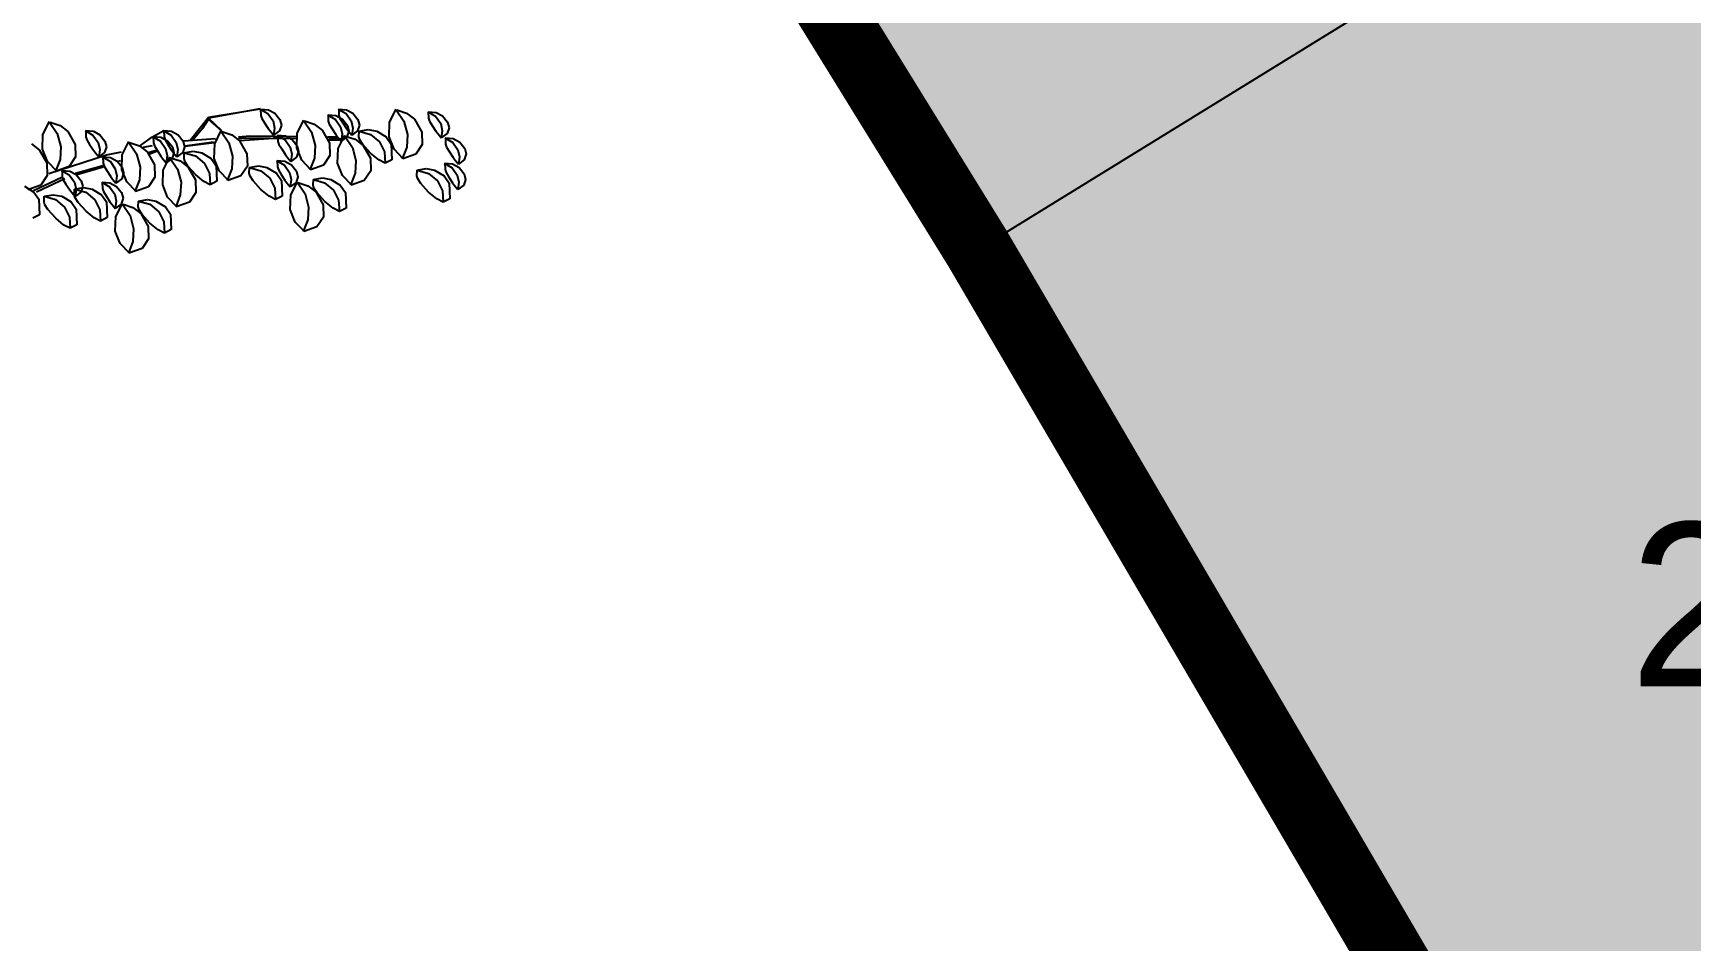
# Model space of a CAD drawing. Header units: millimetres. Extents: x 476643 to 477419, y 1110674 to 1111494.
# Drawn here: x 476821.28 to 476833.42, y 1111062.51 to 1111069.16 of the extents above; entities that cross this region are included whole.
import ezdxf

# ---------------------------------------------------------------- set-up
doc = ezdxf.new("R2010")
doc.units = ezdxf.units.MM
doc.header["$LTSCALE"] = 0.001
doc.header["$MEASUREMENT"] = 0
doc.layers.add('D-CONGTRINH', color=7, linetype='Continuous', lineweight=15)
for name, color, linetype in [('HT_Cao do', 7, 'Continuous'), ('HT_Hang rao', 7, 'Continuous'), ('HT_nha', 6, 'Continuous'), ('HT_thuc vat', 3, 'Continuous'), ('Net manh', 252, 'Continuous')]:
    doc.layers.add(name, color=color, linetype=linetype)
doc.linetypes.add('FENCELINE2', pattern='A,0.25,-0.1,[132,ltypeshp.shx,S=0.1,R=0,X=-0.1,Y=0],-0.1,1', length=1.45)

# ---------------------------------------------------------------- blocks, each defined once
blk = doc.blocks.new('tree50')
for p, q in [((1317.02, 4660.1676), (1365.48, 4756.6996)), ((1365.48, 4750.4996), (1421.828, 4667.5916)), ((1369.824, 4750.4996), (1441.968, 4727.1356)), ((2398.756, 4622.0836), (2528.736, 4787.1956)), ((2528.736, 4773.4236), (2485.4, 4704.6276)), ((2528.736, 4787.1956), (2909.084, 4849.1076)), ((2909.084, 4849.1076), (2528.736, 4780.3116)), ((2528.736, 4780.3116), (2625.028, 4690.8796)), ((2625.028, 4690.8796), (2528.736, 4773.4236)), ((2907.008, 4846.9836), (2964.38, 4814.2196)), ((2911.356, 4846.9836), (2967.872, 4842.1516)), ((2911.356, 4846.9836), (2912.744, 4800.4756)), ((2912.744, 4800.4756), (2920.02, 4778.8196)), ((2920.02, 4778.8196), (2939.82, 4746.2516)), ((2939.82, 4746.2516), (2967.728, 4704.4316)), ((2964.38, 4814.2196), (3002.444, 4760.2156)), ((2967.872, 4842.1516), (3015.432, 4816.0036)), ((3002.444, 4760.2156), (3014.016, 4707.9236)), ((3015.432, 4816.0036), (3052.052, 4770.5916)), ((3052.052, 4770.5916), (3063.16, 4729.2356)), ((3179.492, 4669.8596), (3227.956, 4766.4196)), ((3227.956, 4760.2156), (3284.304, 4677.2836)), ((3232.3, 4760.2156), (3304.444, 4736.8276)), ((3304.444, 4736.8276), (3362.404, 4692.0516)), ((3401.444, 4803.5996), (3458.792, 4770.8356)), ((3405.788, 4803.5996), (3407.156, 4757.0916)), ((3405.788, 4803.5996), (3462.28, 4798.7676)), ((3407.156, 4757.0916), (3414.456, 4735.4356)), ((3458.792, 4770.8356), (3496.852, 4716.8316)), ((3462.28, 4798.7676), (3509.864, 4772.6196)), ((3479.52, 4846.9836), (3536.868, 4814.2196)), ((3483.84, 4846.9836), (3540.36, 4842.1516)), ((3483.84, 4846.9836), (3485.232, 4800.4756)), ((3485.232, 4800.4756), (3492.508, 4778.8196)), ((3492.508, 4778.8196), (3512.308, 4746.2516)), ((3509.864, 4772.6196), (3546.46, 4727.2076)), ((3512.308, 4746.2516), (3540.236, 4704.4316)), ((3536.868, 4814.2196), (3574.928, 4760.2156)), ((3540.36, 4842.1516), (3587.94, 4816.0036)), ((3574.928, 4760.2156), (3586.5, 4707.9236)), ((3587.94, 4816.0036), (3624.536, 4770.5916)), ((3624.536, 4770.5916), (3635.648, 4729.2356)), ((3852.492, 4642.4676), (3856.08, 4750.4276)), ((3856.08, 4750.4276), (3904.544, 4846.9836)), ((3904.544, 4840.7836), (3960.892, 4757.8716)), ((3908.864, 4840.7836), (3981.032, 4817.4196)), ((3960.892, 4757.8716), (3986.94, 4661.0476)), ((3981.032, 4817.4196), (4038.992, 4772.6196)), ((4038.992, 4772.6196), (4092.58, 4678.1116)), ((4135.108, 4827.2596), (4192.456, 4794.4956)), ((4139.432, 4827.2596), (4140.82, 4780.7756)), ((4139.432, 4827.2596), (4195.948, 4822.4476)), ((4140.82, 4780.7756), (4148.12, 4759.0956)), ((4148.12, 4759.0956), (4167.92, 4726.5276)), ((4192.456, 4794.4956), (4230.52, 4740.4916)), ((4195.948, 4822.4476), (4243.532, 4796.2756)), ((4230.52, 4740.4916), (4242.116, 4688.1956)), ((4243.532, 4796.2756), (4280.128, 4750.8916)), ((4280.128, 4750.8916), (4291.236, 4709.5076)), ((1313.452, 4552.1836), (1317.02, 4660.1676)), ((1421.828, 4667.5916), (1447.9, 4570.7876)), ((1441.968, 4727.1356), (1499.928, 4682.3356)), ((1499.928, 4682.3356), (1553.54, 4587.8276)), ((1625.708, 4688.5356), (1683.06, 4655.7476)), ((1630.056, 4688.5356), (1686.548, 4683.7036)), ((1630.056, 4688.5356), (1631.424, 4642.0276)), ((1631.424, 4642.0276), (1638.724, 4620.3476)), ((1638.724, 4620.3476), (1658.524, 4587.8036)), ((1683.06, 4655.7476), (1721.12, 4601.7716)), ((1686.548, 4683.7036), (1734.132, 4657.5556)), ((1734.132, 4657.5556), (1770.752, 4612.1476)), ((2023.22, 4573.9116), (2119.508, 4642.7116)), ((2119.508, 4642.7116), (2201.344, 4690.8796)), ((2120.144, 4645.1556), (2177.492, 4612.3636)), ((2124.464, 4645.1556), (2180.984, 4640.3196)), ((2124.464, 4645.1556), (2125.856, 4598.6436)), ((2180.984, 4640.3196), (2228.568, 4614.1716)), ((2198.196, 4688.5356), (2255.568, 4655.7476)), ((2202.54, 4688.5356), (2203.908, 4642.0276)), ((2202.54, 4688.5356), (2259.06, 4683.7036)), ((2203.908, 4642.0276), (2211.208, 4620.3476)), ((2211.208, 4620.3476), (2231.008, 4587.8036)), ((2228.568, 4614.1716), (2265.164, 4568.7636)), ((2255.568, 4655.7476), (2293.604, 4601.7716)), ((2259.06, 4683.7036), (2306.616, 4657.5556)), ((2306.616, 4657.5556), (2343.24, 4612.1476)), ((2345.804, 4614.8556), (2581.008, 4631.6516)), ((2485.4, 4704.6276), (2417.996, 4622.0836)), ((2574.756, 4591.9796), (2623.22, 4688.5356)), ((2623.22, 4682.3356), (2679.568, 4599.4036)), ((2627.564, 4682.3356), (2699.732, 4658.9476)), ((2699.732, 4658.9476), (2757.668, 4614.1716)), ((2750.076, 4630.0156), (2793.532, 4635.8276)), ((2750.124, 4643.7396), (2832.056, 4649.5956)), ((2757.668, 4614.1716), (2811.28, 4519.6396)), ((2759.84, 4615.1996), (3039.064, 4635.8276)), ((2793.532, 4635.8276), (3173.904, 4632.1156)), ((2832.056, 4649.5956), (3173.928, 4645.9596)), ((2967.728, 4704.4316), (2982.74, 4684.1436)), ((2982.74, 4684.1436), (3006.764, 4654.8476)), ((3014.016, 4707.9236), (3006.764, 4654.8476)), ((3049.416, 4686.8516), (3006.764, 4654.8476)), ((3032.788, 4654.8476), (3090.14, 4622.0836)), ((3037.136, 4654.8476), (3093.628, 4650.0356)), ((3037.136, 4654.8476), (3038.504, 4608.3636)), ((3063.16, 4729.2356), (3049.416, 4686.8516)), ((3090.14, 4622.0836), (3128.2, 4568.0796)), ((3093.628, 4650.0356), (3141.212, 4623.8636)), ((3141.212, 4623.8636), (3177.832, 4578.4796)), ((3175.904, 4561.9036), (3179.492, 4669.8596)), ((3284.304, 4677.2836), (3310.352, 4580.4796)), ((3362.404, 4692.0516), (3415.992, 4597.5236)), ((3400.172, 4643.5436), (3477.2, 4642.7116)), ((3409.792, 4629.7956), (3496.46, 4628.9436)), ((3409.792, 4622.0836), (3486.82, 4622.0836)), ((3414.456, 4735.4356), (3434.256, 4702.8676)), ((3434.256, 4702.8676), (3462.16, 4661.0476)), ((3462.16, 4661.0476), (3477.176, 4640.7596)), ((3477.176, 4640.7596), (3501.196, 4611.4636)), ((3478.736, 4558.3116), (3527.224, 4654.8476)), ((3496.852, 4716.8316), (3508.448, 4664.5396)), ((3508.448, 4664.5396), (3501.196, 4611.4636)), ((3543.824, 4643.4676), (3501.196, 4611.4636)), ((3527.224, 4648.6676), (3583.572, 4565.7356)), ((3531.544, 4648.6676), (3603.712, 4625.2796)), ((3540.236, 4704.4316), (3555.252, 4684.1436)), ((3557.568, 4685.8516), (3543.824, 4643.4676)), ((3546.46, 4727.2076), (3557.568, 4685.8516)), ((3555.252, 4684.1436), (3579.248, 4654.8476)), ((3586.5, 4707.9236), (3579.248, 4654.8476)), ((3621.9, 4686.8516), (3579.248, 4654.8476)), ((3603.712, 4625.2796), (3661.672, 4580.4796)), ((3635.648, 4729.2356), (3621.9, 4686.8516)), ((3631.616, 4642.7356), (3632.912, 4685.0716)), ((3637.356, 4621.6916), (3631.616, 4642.7356)), ((3632.912, 4685.0716), (3698.856, 4696.5436)), ((3632.912, 4685.0716), (3715.604, 4661.2196)), ((3659.912, 4586.7316), (3637.356, 4621.6916)), ((3698.856, 4696.5436), (3761.548, 4685.0716)), ((3715.604, 4661.2196), (3781.496, 4605.8476)), ((3761.548, 4685.0716), (3830.176, 4643.4196)), ((3830.176, 4643.4196), (3867.996, 4590.0036)), ((3888.6, 4551.5996), (3852.492, 4642.4676)), ((3986.94, 4661.0476), (3981.448, 4568.1516)), ((4092.58, 4678.1116), (4095.364, 4586.6836)), ((4167.92, 4726.5276), (4195.828, 4684.7276)), ((4195.828, 4684.7276), (4210.84, 4664.4156)), ((4210.84, 4664.4156), (4234.864, 4635.1436)), ((4242.116, 4688.1956), (4234.864, 4635.1436)), ((4277.492, 4667.1516), (4234.864, 4635.1436)), ((4260.864, 4635.1436), (4318.24, 4602.3556)), ((4265.212, 4635.1436), (4321.732, 4630.3116)), ((4265.212, 4635.1436), (4266.604, 4588.6356)), ((4291.236, 4709.5076), (4277.492, 4667.1516)), ((4321.732, 4630.3116), (4369.312, 4604.1396)), ((1233.792, 4590.7836), (1291.748, 4545.9836)), ((1291.748, 4545.9836), (1345.364, 4451.4756)), ((1349.536, 4461.3156), (1313.452, 4552.1836)), ((1358.816, 4374.4036), (1782.496, 4511.9996)), ((1447.9, 4570.7876), (1442.408, 4477.8676)), ((1556.324, 4496.3996), (1509.232, 4425.3036)), ((1553.54, 4587.8276), (1556.324, 4496.3996)), ((1658.524, 4587.8036), (1686.428, 4545.9836)), ((1686.428, 4545.9836), (1701.444, 4525.6716)), ((1701.444, 4525.6716), (1725.464, 4496.3996)), ((1721.12, 4601.7716), (1732.716, 4549.4756)), ((1732.716, 4549.4756), (1725.464, 4496.3996)), ((1768.116, 4528.4076), (1725.464, 4496.3996)), ((1751.492, 4496.3996), (1808.84, 4463.6356)), ((1755.812, 4496.3996), (1812.332, 4491.5876)), ((1755.812, 4496.3996), (1757.204, 4449.9156)), ((1781.836, 4570.7876), (1768.116, 4528.4076)), ((1770.752, 4612.1476), (1781.836, 4570.7876)), ((1782.496, 4511.9996), (1891.48, 4534.2396)), ((1894.608, 4403.4316), (1898.172, 4511.4116)), ((1898.172, 4511.4116), (1946.656, 4607.9716)), ((1946.656, 4601.7716), (2003.004, 4518.8356)), ((1950.98, 4601.7716), (2023.148, 4578.3796)), ((2003.004, 4518.8356), (2029.056, 4422.0316)), ((2023.148, 4578.3796), (2081.104, 4533.5796)), ((2050.76, 4566.7596), (2119.508, 4580.7996)), ((2081.104, 4533.5796), (2134.692, 4439.0756)), ((2087.256, 4527.5516), (2146.948, 4544.5916)), ((2100.244, 4518.8836), (2153.2, 4539.5156)), ((2125.856, 4598.6436), (2133.132, 4576.9636)), ((2133.132, 4576.9636), (2152.932, 4544.4196)), ((2152.932, 4544.4196), (2180.86, 4502.5996)), ((2177.492, 4612.3636), (2215.552, 4558.3876)), ((2180.86, 4502.5996), (2195.876, 4482.2876)), ((2197.44, 4399.8636), (2245.9, 4496.3996)), ((2215.552, 4558.3876), (2227.124, 4506.0916)), ((2227.124, 4506.0916), (2219.876, 4453.0156)), ((2231.008, 4587.8036), (2258.912, 4545.9836)), ((2258.912, 4545.9836), (2273.928, 4525.6716)), ((2276.272, 4527.4036), (2262.528, 4485.0236)), ((2265.164, 4568.7636), (2276.272, 4527.4036)), ((2273.928, 4525.6716), (2297.952, 4496.3996)), ((2293.604, 4601.7716), (2305.2, 4549.4756)), ((2305.2, 4549.4756), (2297.952, 4496.3996)), ((2340.604, 4528.4076), (2297.952, 4496.3996)), ((2354.324, 4570.7876), (2340.604, 4528.4076)), ((2343.24, 4612.1476), (2354.324, 4570.7876)), ((2350.296, 4484.2876), (2351.612, 4526.6236)), ((2351.612, 4526.6236), (2417.556, 4538.0996)), ((2351.612, 4526.6236), (2434.304, 4502.7716)), ((2355.42, 4573.9116), (2572.072, 4601.4276)), ((2355.884, 4577.2076), (2566.724, 4605.4556)), ((2417.556, 4538.0996), (2480.252, 4526.6236)), ((2434.304, 4502.7716), (2500.196, 4447.3996)), ((2480.252, 4526.6236), (2548.88, 4484.9716)), ((2571.192, 4484.0196), (2574.756, 4591.9796)), ((2679.568, 4599.4036), (2705.64, 4502.5996)), ((2705.64, 4502.5996), (2700.148, 4409.6796)), ((2811.28, 4519.6396), (2814.064, 4428.2356)), ((3038.504, 4608.3636), (3045.804, 4586.6836)), ((3045.804, 4586.6836), (3065.604, 4554.1396)), ((3065.604, 4554.1396), (3093.508, 4512.3156)), ((3093.508, 4512.3156), (3108.524, 4492.0036)), ((3128.2, 4568.0796), (3139.796, 4515.8076)), ((3139.796, 4515.8076), (3132.544, 4462.7316)), ((3175.196, 4494.7396), (3132.544, 4462.7316)), ((3188.916, 4537.0956), (3175.196, 4494.7396)), ((3212.012, 4471.0316), (3175.904, 4561.9036)), ((3177.832, 4578.4796), (3188.916, 4537.0956)), ((3310.352, 4580.4796), (3304.884, 4487.5596)), ((3418.776, 4506.1156), (3371.704, 4435.0236)), ((3415.992, 4597.5236), (3418.776, 4506.1156)), ((3475.172, 4450.3276), (3478.736, 4558.3116)), ((3583.572, 4565.7356), (3609.62, 4468.9316)), ((3717.188, 4523.4476), (3659.912, 4586.7316)), ((3661.672, 4580.4796), (3715.26, 4485.9756)), ((3777.664, 4473.4236), (3717.188, 4523.4476)), ((3781.496, 4605.8476), (3818.24, 4532.4596)), ((3818.24, 4532.4596), (3823.636, 4450.5756)), ((3867.996, 4590.0036), (3872.708, 4475.4996)), ((3956.592, 4481.3116), (3888.6, 4551.5996)), ((3981.448, 4568.1516), (3947.9, 4481.3116)), ((4048.292, 4515.5876), (3952.248, 4481.3116)), ((4095.364, 4586.6836), (4048.292, 4515.5876)), ((4266.604, 4588.6356), (4273.88, 4566.9556)), ((4273.88, 4566.9556), (4293.68, 4534.4116)), ((4293.68, 4534.4116), (4321.584, 4492.5916)), ((4318.24, 4602.3556), (4356.3, 4548.3756)), ((4356.3, 4548.3756), (4367.872, 4496.0796)), ((4367.872, 4496.0796), (4360.62, 4443.0036)), ((4369.312, 4604.1396), (4405.908, 4558.7516)), ((4417.02, 4517.3956), (4403.272, 4475.0116)), ((4405.908, 4558.7516), (4417.02, 4517.3956)), ((1345.364, 4451.4756), (1348.148, 4360.0476)), ((1417.532, 4391.0516), (1349.536, 4461.3156)), ((1442.408, 4477.8676), (1408.864, 4391.0516)), ((1509.232, 4425.3036), (1413.184, 4391.0516)), ((1452.224, 4397.2516), (1509.596, 4364.4636)), ((1456.568, 4397.2516), (1457.936, 4350.7436)), ((1456.568, 4397.2516), (1513.088, 4392.4196)), ((1513.088, 4392.4196), (1560.648, 4366.2476)), ((1555.836, 4375.6716), (1755.52, 4432.7276)), ((1565.848, 4367.5156), (1758.424, 4422.5476)), ((1757.204, 4449.9156), (1764.504, 4428.2356)), ((1764.504, 4428.2356), (1784.304, 4395.6676)), ((1784.304, 4395.6676), (1812.208, 4353.8676)), ((1808.84, 4463.6356), (1846.9, 4409.6316)), ((1812.332, 4491.5876), (1859.912, 4465.4156)), ((1846.9, 4409.6316), (1858.496, 4357.3356)), ((1859.912, 4465.4156), (1896.512, 4420.0316)), ((1868.776, 4465.0996), (1888.404, 4470.7156)), ((1907.62, 4378.6516), (1893.872, 4336.2916)), ((1930.716, 4312.5836), (1894.608, 4403.4316)), ((1896.512, 4420.0316), (1907.62, 4378.6516)), ((2029.056, 4422.0316), (2023.56, 4329.1156)), ((2134.692, 4439.0756), (2137.476, 4347.6676)), ((2193.872, 4291.8836), (2197.44, 4399.8636)), ((2195.876, 4482.2876), (2219.876, 4453.0156)), ((2262.528, 4485.0236), (2219.876, 4453.0156)), ((2245.9, 4490.1996), (2302.248, 4407.2876)), ((2250.244, 4490.1996), (2322.388, 4466.8316)), ((2302.248, 4407.2876), (2328.32, 4310.4876)), ((2322.388, 4466.8316), (2380.348, 4422.0316)), ((2356.056, 4463.2436), (2350.296, 4484.2876)), ((2378.616, 4428.2836), (2356.056, 4463.2436)), ((2435.892, 4365.0036), (2378.616, 4428.2836)), ((2380.348, 4422.0316), (2433.96, 4327.5276)), ((2500.196, 4447.3996), (2536.94, 4374.0116)), ((2536.94, 4374.0116), (2542.336, 4292.1276)), ((2548.88, 4484.9716), (2586.696, 4431.5556)), ((2607.3, 4393.1516), (2571.192, 4484.0196)), ((2586.696, 4431.5556), (2591.408, 4317.0516)), ((2675.272, 4322.8636), (2607.3, 4393.1516)), ((2700.148, 4409.6796), (2666.604, 4322.8636)), ((2814.064, 4428.2356), (2766.992, 4357.1396)), ((2828.028, 4376.6716), (2829.348, 4419.0076)), ((2833.768, 4355.6276), (2828.028, 4376.6716)), ((2829.348, 4419.0076), (2895.264, 4430.5036)), ((2829.348, 4419.0076), (2912.036, 4395.1556)), ((2895.264, 4430.5036), (2957.96, 4419.0076)), ((2912.036, 4395.1556), (2977.932, 4339.7836)), ((2957.96, 4419.0076), (3026.588, 4377.3556)), ((3026.588, 4377.3556), (3064.404, 4323.9396)), ((3028.444, 4468.9316), (3085.816, 4436.1436)), ((3032.788, 4468.9316), (3089.308, 4464.0996)), ((3032.788, 4468.9316), (3034.18, 4422.4236)), ((3034.18, 4422.4236), (3041.456, 4400.7436)), ((3041.456, 4400.7436), (3061.256, 4368.1996)), ((3085.816, 4436.1436), (3123.88, 4382.1636)), ((3089.308, 4464.0996), (3136.892, 4437.9516)), ((3108.524, 4492.0036), (3132.544, 4462.7316)), ((3123.88, 4382.1636), (3135.452, 4329.8716)), ((3136.892, 4437.9516), (3173.488, 4392.5396)), ((3173.488, 4392.5396), (3184.596, 4351.1836)), ((3280.008, 4400.7436), (3212.012, 4471.0316)), ((3304.884, 4487.5596), (3271.34, 4400.7436)), ((3371.704, 4435.0236), (3275.66, 4400.7436)), ((3511.28, 4359.4596), (3475.172, 4450.3276)), ((3604.128, 4376.0116), (3570.584, 4289.1956)), ((3609.62, 4468.9316), (3604.128, 4376.0116)), ((3718.044, 4394.5676), (3670.972, 4323.4476)), ((3715.26, 4485.9756), (3718.044, 4394.5676)), ((3823.636, 4450.5756), (3777.664, 4473.4236)), ((3872.708, 4475.4996), (3823.636, 4450.5756)), ((4056.104, 4356.9716), (4057.424, 4399.3036)), ((4057.424, 4399.3036), (4123.364, 4410.7796)), ((4057.424, 4399.3036), (4140.112, 4375.4276)), ((4123.364, 4410.7796), (4186.06, 4399.3036)), ((4140.112, 4375.4276), (4206.008, 4320.0796)), ((4186.06, 4399.3036), (4254.688, 4357.6276)), ((4256.544, 4449.2076), (4313.892, 4416.4436)), ((4260.864, 4449.2076), (4317.384, 4444.3716)), ((4260.864, 4449.2076), (4262.256, 4402.7236)), ((4262.256, 4402.7236), (4269.556, 4381.0436)), ((4269.556, 4381.0436), (4289.356, 4348.4756)), ((4313.892, 4416.4436), (4351.956, 4362.4396)), ((4317.384, 4444.3716), (4364.968, 4418.2236)), ((4321.584, 4492.5916), (4336.624, 4472.2796)), ((4336.624, 4472.2796), (4360.62, 4443.0036)), ((4403.272, 4475.0116), (4360.62, 4443.0036)), ((4364.968, 4418.2236), (4401.564, 4372.8396)), ((4401.564, 4372.8396), (4412.672, 4331.4556)), ((1181.08, 4280.4316), (1249.708, 4238.7556)), ((1301.052, 4288.9516), (1205.008, 4254.6996)), ((1248.072, 4250.5476), (1455.104, 4346.8876)), ((1269.484, 4239.4396), (1476.468, 4338.0236)), ((1348.148, 4360.0476), (1301.052, 4288.9516)), ((1457.936, 4350.7436), (1465.236, 4329.0636)), ((1465.236, 4329.0636), (1485.036, 4296.5196)), ((1485.036, 4296.5196), (1512.94, 4254.6996)), ((1509.596, 4364.4636), (1547.632, 4310.4876)), ((1512.94, 4254.6996), (1527.956, 4234.3876)), ((1546.732, 4218.2236), (1548.024, 4260.5596)), ((1547.632, 4310.4876), (1559.232, 4258.1916)), ((1548.024, 4260.5596), (1613.968, 4272.0316)), ((1548.024, 4260.5596), (1630.716, 4236.7076)), ((1559.232, 4258.1916), (1551.98, 4205.1156)), ((1560.648, 4366.2476), (1597.268, 4320.8636)), ((1608.352, 4279.4796), (1594.632, 4237.1196)), ((1597.268, 4320.8636), (1608.352, 4279.4796)), ((1613.968, 4272.0316), (1676.66, 4260.5596)), ((1676.66, 4260.5596), (1745.288, 4218.9076)), ((1747.144, 4310.4876), (1804.492, 4277.6996)), ((1751.492, 4310.4876), (1807.984, 4305.6516)), ((1751.492, 4310.4876), (1752.86, 4263.9756)), ((1752.86, 4263.9756), (1760.156, 4242.2956)), ((1804.492, 4277.6996), (1842.556, 4223.7196)), ((1807.984, 4305.6516), (1855.568, 4279.4796)), ((1812.208, 4353.8676), (1827.224, 4333.5556)), ((1827.224, 4333.5556), (1851.248, 4304.2836)), ((1858.496, 4357.3356), (1851.248, 4304.2836)), ((1893.872, 4336.2916), (1851.248, 4304.2836)), ((1855.568, 4279.4796), (1892.188, 4234.0956)), ((1998.684, 4242.2956), (1930.716, 4312.5836)), ((2023.56, 4329.1156), (1990.016, 4242.2956)), ((2090.408, 4276.5756), (1994.36, 4242.2956)), ((2137.476, 4347.6676), (2090.408, 4276.5756)), ((2229.956, 4201.0116), (2193.872, 4291.8836)), ((2328.32, 4310.4876), (2322.828, 4217.5676)), ((2433.96, 4327.5276), (2436.744, 4236.0956)), ((2496.364, 4314.9796), (2435.892, 4365.0036)), ((2542.336, 4292.1276), (2496.364, 4314.9796)), ((2591.408, 4317.0516), (2542.336, 4292.1276)), ((2766.992, 4357.1396), (2670.924, 4322.8636)), ((2856.324, 4320.6676), (2833.768, 4355.6276)), ((2913.624, 4257.4076), (2856.324, 4320.6676)), ((2974.1, 4207.3596), (2913.624, 4257.4076)), ((2977.932, 4339.7836), (3014.652, 4266.3956)), ((3014.652, 4266.3956), (3020.068, 4184.5076)), ((3061.256, 4368.1996), (3089.16, 4326.3796)), ((3064.404, 4323.9396), (3069.144, 4209.4596)), ((3089.16, 4326.3796), (3104.2, 4306.0676)), ((3104.2, 4306.0676), (3128.2, 4276.7956)), ((3135.452, 4329.8716), (3128.2, 4276.7956)), ((3170.852, 4308.7996), (3128.2, 4276.7956)), ((3131.788, 4217.4436), (3180.252, 4313.9756)), ((3184.596, 4351.1836), (3170.852, 4308.7996)), ((3180.252, 4307.7996), (3236.6, 4224.8636)), ((3184.596, 4307.7996), (3256.74, 4284.4116)), ((3256.74, 4284.4116), (3314.7, 4239.6116)), ((3296.192, 4288.6596), (3297.512, 4330.9916)), ((3301.956, 4267.6156), (3296.192, 4288.6596)), ((3297.512, 4330.9916), (3363.452, 4342.4676)), ((3297.512, 4330.9916), (3380.2, 4307.1156)), ((3324.512, 4232.6556), (3301.956, 4267.6156)), ((3363.452, 4342.4676), (3426.124, 4330.9916)), ((3380.2, 4307.1156), (3446.096, 4251.7716)), ((3426.124, 4330.9916), (3494.776, 4289.3196)), ((3446.096, 4251.7716), (3482.84, 4178.3796)), ((3494.776, 4289.3196), (3532.596, 4235.9236)), ((3579.248, 4289.1956), (3511.28, 4359.4596)), ((3670.972, 4323.4476), (3574.928, 4289.1956)), ((4061.868, 4335.9236), (4056.104, 4356.9716)), ((4084.424, 4300.9636), (4061.868, 4335.9236)), ((4141.7, 4237.6836), (4084.424, 4300.9636)), ((4206.008, 4320.0796), (4242.752, 4246.6916)), ((4254.688, 4357.6276), (4292.508, 4304.2356)), ((4289.356, 4348.4756), (4317.264, 4306.6516)), ((4292.508, 4304.2356), (4297.22, 4189.7356)), ((4317.264, 4306.6516), (4332.276, 4286.3636)), ((4332.276, 4286.3636), (4356.3, 4257.0916)), ((4351.956, 4362.4396), (4363.552, 4310.1436)), ((4363.552, 4310.1436), (4356.3, 4257.0916)), ((4398.928, 4289.0996), (4356.3, 4257.0916)), ((4412.672, 4331.4556), (4398.928, 4289.0996)), ((1249.708, 4238.7556), (1287.528, 4185.3396)), ((1287.528, 4185.3396), (1292.236, 4070.8476)), ((1324.952, 4165.4156), (1326.272, 4207.7516)), ((1330.716, 4144.3716), (1324.952, 4165.4156)), ((1326.272, 4207.7516), (1392.188, 4219.2276)), ((1326.272, 4207.7516), (1408.96, 4183.8996)), ((1353.272, 4109.4116), (1330.716, 4144.3716)), ((1392.188, 4219.2276), (1454.884, 4207.7516)), ((1408.96, 4183.8996), (1474.856, 4128.5276)), ((1454.884, 4207.7516), (1523.536, 4166.0876)), ((1474.856, 4128.5276), (1511.572, 4055.1396)), ((1523.536, 4166.0876), (1561.328, 4112.6836)), ((1527.956, 4234.3876), (1551.98, 4205.1156)), ((1552.468, 4197.1796), (1546.732, 4218.2236)), ((1594.632, 4237.1196), (1551.98, 4205.1156)), ((1575.028, 4162.2196), (1552.468, 4197.1796)), ((1632.3, 4098.9516), (1575.028, 4162.2196)), ((1630.716, 4236.7076), (1696.608, 4181.3356)), ((1696.608, 4181.3356), (1733.352, 4107.9476)), ((1745.288, 4218.9076), (1783.108, 4165.4916)), ((1760.156, 4242.2956), (1779.956, 4209.7516)), ((1779.956, 4209.7516), (1807.864, 4167.9316)), ((1783.108, 4165.4916), (1787.82, 4050.9996)), ((1807.864, 4167.9316), (1822.876, 4147.6316)), ((1822.876, 4147.6316), (1846.9, 4118.3476)), ((1842.556, 4223.7196), (1854.152, 4171.4236)), ((1854.152, 4171.4236), (1846.9, 4118.3476)), ((1889.552, 4150.3556), (1846.9, 4118.3476)), ((1850.464, 4058.9836), (1898.952, 4155.5436)), ((1903.272, 4192.7116), (1889.552, 4150.3556)), ((1892.188, 4234.0956), (1903.272, 4192.7116)), ((1898.952, 4149.3396), (1955.3, 4066.4196)), ((1903.272, 4149.3396), (1975.44, 4125.9636)), ((2014.896, 4130.1996), (2016.212, 4172.5476)), ((2020.632, 4109.1556), (2014.896, 4130.1996)), ((2016.212, 4172.5476), (2082.132, 4184.0196)), ((2016.212, 4172.5476), (2098.904, 4148.6796)), ((2082.132, 4184.0196), (2144.824, 4172.5476)), ((2098.904, 4148.6796), (2164.796, 4093.3116)), ((2144.824, 4172.5476), (2213.452, 4130.8836)), ((2213.452, 4130.8836), (2251.272, 4077.4676)), ((2297.952, 4130.7476), (2229.956, 4201.0116)), ((2322.828, 4217.5676), (2289.284, 4130.7476)), ((2389.652, 4165.0036), (2293.604, 4130.7476)), ((2436.744, 4236.0956), (2389.652, 4165.0036)), ((3020.068, 4184.5076), (2974.1, 4207.3596)), ((3069.144, 4209.4596), (3020.068, 4184.5076)), ((3128.2, 4109.4596), (3131.788, 4217.4436)), ((3236.6, 4224.8636), (3262.648, 4128.0636)), ((3314.7, 4239.6116), (3368.288, 4145.1036)), ((3381.788, 4169.3716), (3324.512, 4232.6556)), ((3368.288, 4145.1036), (3371.072, 4053.6876)), ((3442.264, 4119.3356), (3381.788, 4169.3716)), ((3482.84, 4178.3796), (3488.236, 4096.4836)), ((3532.596, 4235.9236), (3537.308, 4121.4236)), ((4202.176, 4187.6596), (4141.7, 4237.6836)), ((4248.148, 4164.7956), (4202.176, 4187.6596)), ((4242.752, 4246.6916), (4248.148, 4164.7956)), ((4297.22, 4189.7356), (4248.148, 4164.7956)), ((1292.236, 4070.8476), (1243.164, 4045.9116)), ((1410.548, 4046.1316), (1353.272, 4109.4116)), ((1471.024, 3996.1076), (1410.548, 4046.1316)), ((1511.572, 4055.1396), (1516.992, 3973.2436)), ((1561.328, 4112.6836), (1566.068, 3998.1796)), ((1692.776, 4048.9116), (1632.3, 4098.9516)), ((1738.748, 4026.0636), (1692.776, 4048.9116)), ((1733.352, 4107.9476), (1738.748, 4026.0636)), ((1787.82, 4050.9996), (1738.748, 4026.0636)), ((1846.9, 3951.0116), (1850.464, 4058.9836)), ((1955.3, 4066.4196), (1981.348, 3969.6036)), ((1975.44, 4125.9636), (2033.4, 4081.1636)), ((2043.192, 4074.1956), (2020.632, 4109.1556)), ((2033.4, 4081.1636), (2086.988, 3986.6556)), ((2100.464, 4010.9116), (2043.192, 4074.1956)), ((2160.964, 3960.8876), (2100.464, 4010.9116)), ((2164.796, 4093.3116), (2201.516, 4019.9236)), ((2201.516, 4019.9236), (2206.912, 3938.0356)), ((2251.272, 4077.4676), (2255.984, 3962.9636)), ((3164.308, 4018.6036), (3128.2, 4109.4596)), ((3232.3, 3948.3276), (3164.308, 4018.6036)), ((3257.18, 4035.1436), (3223.608, 3948.3276)), ((3262.648, 4128.0636), (3257.18, 4035.1436)), ((3371.072, 4053.6876), (3324, 3982.5916)), ((3488.236, 4096.4836), (3442.264, 4119.3356)), ((3537.308, 4121.4236), (3488.236, 4096.4836)), ((1516.992, 3973.2436), (1471.024, 3996.1076)), ((1566.068, 3998.1796), (1516.992, 3973.2436)), ((1883.008, 3860.1556), (1846.9, 3951.0116)), ((1981.348, 3969.6036), (1975.856, 3876.6956)), ((2089.772, 3895.2396), (2042.7, 3824.1316)), ((2086.988, 3986.6556), (2089.772, 3895.2396)), ((2206.912, 3938.0356), (2160.964, 3960.8876)), ((2255.984, 3962.9636), (2206.912, 3938.0356)), ((3324, 3982.5916), (3227.956, 3948.3276)), ((1950.98, 3789.8796), (1883.008, 3860.1556)), ((1975.856, 3876.6956), (1942.312, 3789.8796)), ((2042.7, 3824.1316), (1946.656, 3789.8796))]:
    blk.add_line(p, q)
blk = doc.blocks.new('fff')
at = {"layer": 'HT_Hang rao', "linetype": 'FENCELINE2', "ltscale": 2}
blk.add_lwpolyline([(476854.923, 1111021.873), (476845.962, 1111037.302), (476828.197, 1111067.575), (476828.197, 1111067.575)], dxfattribs=at)
at = {"layer": 'HT_nha', "linetype": 'Continuous', "ltscale": 0.7}
blk.add_lwpolyline([(476817.696, 1111084.597), (476828.197, 1111067.575), (476835.358, 1111071.993), (476824.857, 1111089.014), (476817.696, 1111084.597)], dxfattribs=at)
at = {"layer": 'HT_thuc vat', "xscale": 0.0009999999892897904, "yscale": 0.0009999999310821295, "zscale": 0.001}
blk.add_blockref('tree50', (476820.03, 1111063.758), dxfattribs=at)
at = {"layer": 'HT_Cao do', "color": 0}
blk.add_text('2.21', height=1.2, dxfattribs=at).set_placement((476832.969, 1111064.373))

msp = doc.modelspace()

# ---------------------------------------------------------------- hatches: boundary and pattern name
at = {"layer": 'Net manh', "lineweight": 35}
h = msp.add_hatch(dxfattribs=at)
h.set_pattern_fill('AR-CONC', color=256, scale=0.5, style=0)
h.set_pattern_definition([(50, (0, 0), (3.586300913, -0.313760675), [0.375, -4.125]), (355, (0, 0), (-0.693756668, 3.760960669), [0.3, -3.3]), (100.4514, (0.299, -0.026), (2.892546909, 3.44719771), [0.31870095, -3.50571056]), (46.1842, (0, 1), (5.336205243, -0.827595072), [0.5625, -6.1875]), (96.6356, (0.4447, 0.931), (4.673313528, 4.870589355), [0.47805144, -5.258565]), (351.1842, (0, 1), (4.673309726, 4.870593005), [0.45, -4.95]), (21, (0.5, 0.75), (2.9845352606, -2.013094453), [0.375, -4.125]), (326, (0.5, 0.75), (1.21657666, 3.625750225), [0.3, -3.3]), (71.4514, (0.7487, 0.5822), (4.201113143, 1.612652484), [0.31870095, -3.50571056]), (37.5, (0, 0), (0.0607992766, 1.6644692692), [0, -3.26, 0, -3.35, 0, -3.3125]), (7.5, (0, 0), (1.3153476872, 1.9720585594), [0, -1.91, 0, -3.185, 0, -1.2625]), (327.5, (-1.115, 0), (2.6691121809, -0.1127743587), [0, -1.25, 0, -3.9, 0, -5.175]), (317.5, (-1.615, 0), (2.9159308467, 0.5005249117), [0, -1.625, 0, -2.59, 0, -3.675])])
h.paths.add_polyline_path([(476919.678, 1111195.132), (476905.27, 1111199.62), (476881.222, 1111180.988), (476884.014, 1111178.421), (476902.256, 1111190.409), (476906.86, 1111192.769), (476911.002, 1111193.185), (476915.048, 1111192.495), (476920.517, 1111187.834), (476931.722, 1111168.994), (476941.973, 1111151.665), (476953.389, 1111131.366), (476950.775, 1111129.895), (476939.374, 1111150.166), (476929.141, 1111167.464), (476921.533, 1111180.257), (476921.365, 1111180.142), (476928.61, 1111167.489), (476924.343, 1111164.877), (476917.231, 1111177.299), (476921.533, 1111180.257), (476918.192, 1111185.873), (476913.73, 1111189.676), (476910.898, 1111190.16), (476907.724, 1111189.84), (476903.863, 1111187.862), (476886.623, 1111176.533), (476920.603, 1111118.895), (476910.93, 1111113.044), (476881.317, 1111164.882), (476878.227, 1111169.217), (476828.871, 1111130.109), (476827.008, 1111132.461), (476876.483, 1111171.663), (476875.85, 1111172.552), (476873.947, 1111174.758), (476815.257, 1111128.255), (476815.401, 1111128.064), (476820.193, 1111131.675), (476824.768, 1111125.606), (476819.977, 1111121.994), (476815.257, 1111128.255), (476807.492, 1111122.102), (476804.733, 1111107.368), (476808.152, 1111109.444), (476812.304, 1111102.606), (476808.885, 1111100.53), (476817.696, 1111084.597), (476828.197, 1111067.575), (476854.923, 1111021.873), (476859.969, 1111013.191), (476861.548, 1111014.332), (476860.359, 1111015.977), (476861.699, 1111016.816), (476866.777, 1111009.791), (476863.593, 1111008.022), (476874.683, 1110988.82), (476875.25, 1110989.142), (476870.843, 1110996.461), (476875.336, 1110999.132), (476880.206, 1110991.953), (476883.185, 1110993.083), (476871.516, 1111012.106), (476873.431, 1111013.281), (476877.458, 1111006.59), (476879.922, 1111007.612), (476881.249, 1111005.563), (476896.225, 1111014.122), (476895.006, 1111016.265), (476897.188, 1111017.781), (476893.406, 1111024.763), (476895.645, 1111025.976), (476908.962, 1111002.865), (476917.791, 1111006.216), (476936.102, 1111017.449), (476998.747, 1111051.459), (476995.68, 1111063.601)])
h.paths.add_polyline_path([(476958.847, 1111107.758, -0.265969), (476960.222, 1111111.338, -1.094375), (476964.527, 1111104.968), (476984.511, 1111071.014, -1), (476988.411, 1111064.351, -0.523531), (476982.658, 1111067.025, -0.350846), (476925.84, 1111033.599, -0.510479), (476925.233, 1111027.376, -0.133155), (476923.283, 1111026.848, -0.721058), (476920.97, 1111033.797, -0.02831), (476921.334, 1111034.039), (476901.434, 1111068.041, -0.133155), (476899.484, 1111067.512, -0.721058), (476897.17, 1111074.462, -0.45613), (476902.868, 1111073.229, -0.336636)], flags=16)
h.paths.add_polyline_path([(476924.562, 1111118.778), (476916.356, 1111132.961), (476939.23, 1111145.036), (476946.731, 1111131.546)], flags=16)
h.paths.add_polyline_path([(476913.506, 1111131.652), (476892.287, 1111168.711), (476914.554, 1111181.381), (476924.45, 1111164.097), (476935.773, 1111144.322)], flags=16)
h.paths.add_polyline_path([(476936.028, 1111144.479), (476925.093, 1111163.577), (476929.359, 1111166.19), (476940.294, 1111147.091)], flags=16)
h.paths.add_polyline_path([(476911.398, 1111111.388), (476874.597, 1111090.088), (476881.405, 1111078.326), (476869.329, 1111071.303), (476881.264, 1111050.782), (476878.824, 1111049.354), (476874.691, 1111056.137), (476872.283, 1111055.014), (476871.044, 1111057.145), (476856.112, 1111048.508), (476857.216, 1111046.33), (476855.093, 1111044.715), (476858.85, 1111037.869), (476856.677, 1111036.48), (476844.89, 1111057.09), (476844.86, 1111057.073), (476815.425, 1111108.085), (476852.179, 1111128.965), (476845.072, 1111141.285), (476863.526, 1111151.848), (476882.531, 1111162.098)], flags=16)
h.paths.add_polyline_path([(476909.78, 1111179.873), (476895.871, 1111171.858), (476891.877, 1111178.789), (476905.786, 1111186.804)], flags=16)
h.paths.add_polyline_path([(476882.248, 1111046.634), (476883.378, 1111044.561), (476878.312, 1111041.583), (476877.182, 1111043.656)], flags=16)
h.paths.add_polyline_path([(476885.92, 1111040.256), (476888.685, 1111035.458), (476887.566, 1111034.798), (476884.794, 1111039.607)], flags=16)
h.paths.add_polyline_path([(476875.915, 1111047.644), (476862.029, 1111039.571, -0.988086)], flags=16)
h.paths.add_polyline_path([(476891.078, 1111031.067), (476892.329, 1111029.061), (476887.414, 1111026.204), (476886.23, 1111028.286)], flags=16)
h.paths.add_polyline_path([(476842.904, 1111126.475), (476833.987, 1111121.522), (476831.884, 1111125.215), (476840.801, 1111130.168)], flags=16)
h.paths.add_polyline_path([(476873.609, 1111041.58), (476874.794, 1111039.559), (476869.651, 1111036.476), (476868.502, 1111038.63)], flags=16)
h.paths.add_polyline_path([(476890.066, 1111023.116, -0.976932), (476876.18, 1111015.042)], flags=16)
h.paths.add_polyline_path([(476882.474, 1111026.128), (476883.583, 1111023.933), (476878.736, 1111021.112), (476877.628, 1111023.307)], flags=16)
h.paths.add_polyline_path([(476833.068, 1111119.637), (476818.39, 1111110.963), (476815.846, 1111115.268), (476830.524, 1111123.942)], flags=16)
h.paths.add_polyline_path([(476864.981, 1111036.611), (476866.198, 1111034.494), (476861.025, 1111031.519), (476859.834, 1111033.655)], flags=16)
h.paths.add_polyline_path([(476873.798, 1111020.986), (476875.057, 1111018.872), (476870.06, 1111015.969), (476868.952, 1111018.164)], flags=16)

# ---------------------------------------------------------------- linework, layer by layer
at = {"layer": 'D-CONGTRINH', "lineweight": 35, "const_width": 0.5}
msp.add_lwpolyline([(476894.117, 1110931.402), (476851.867, 1111003.762, -0.412584), (476853.1, 1111008.51), (476859.969, 1111013.191), (476854.923, 1111021.873), (476847.79, 1111017.944, -0.467249), (476842.462, 1111020.014), (476830.97, 1111039.49), (476799.179, 1111094.111, -0.311934), (476801.662, 1111126.03), (476868.467, 1111179.578), (476870.703, 1111178.844), (476873.262, 1111175.621), (476873.947, 1111174.758), (476807.492, 1111122.102), (476804.733, 1111107.368), (476808.885, 1111100.53), (476817.696, 1111084.597), (476828.197, 1111067.575), (476854.923, 1111021.873), (476859.969, 1111013.191), (476863.593, 1111008.022), (476893.091, 1110956.946)], format="xyb", dxfattribs=at)

# ---------------------------------------------------------------- block references
at = {"lineweight": 35}
msp.add_blockref('fff', (0, 0), dxfattribs=at)

doc.saveas('drawing.dxf')
